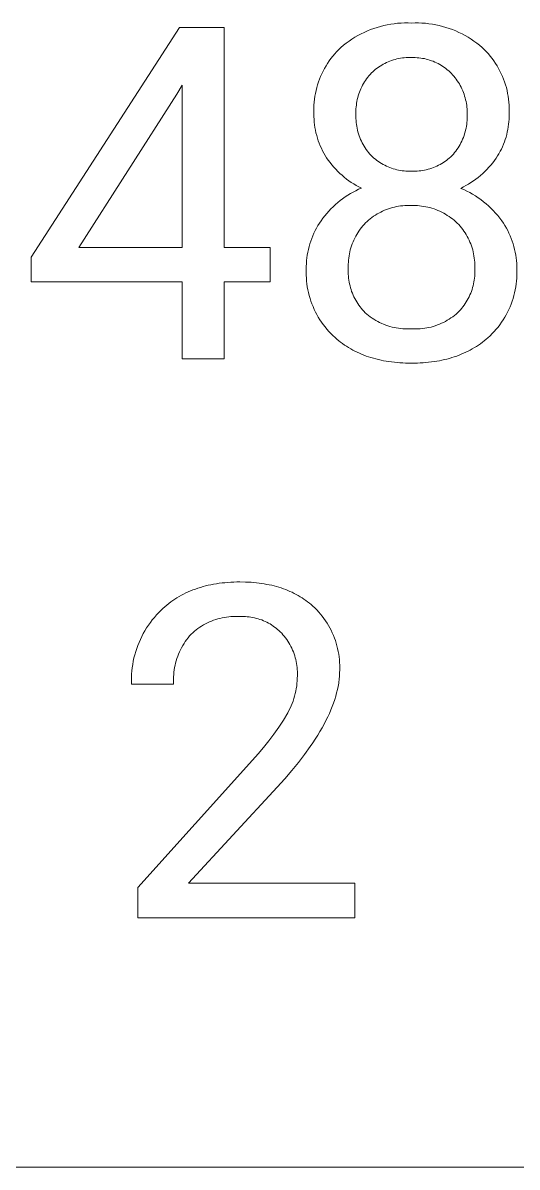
# Model space of a CAD drawing. Header units: millimetres. Extents: x 1422 to 6060, y -58 to 3182.
# Drawn here: x 5113.1 to 5178.7, y 201.3 to 353.1 of the extents above; entities that cross this region are included whole.
import ezdxf

# ---------------------------------------------------------------- set-up
doc = ezdxf.new("R2010")
doc.units = ezdxf.units.MM
doc.header["$MEASUREMENT"] = 0
doc.layers.add('Domyślny', color=7, linetype='Continuous', true_color=0x000000)

msp = doc.modelspace()

# ---------------------------------------------------------------- linework, layer by layer
at = {"layer": 'Domyślny', "color": 18, "lineweight": 15, "true_color": 0x000000}
for p, q in [((5114.25, 322.02), (5133.91, 352.46)), ((5133.91, 352.46), (5139.85, 352.46)), ((5139.85, 352.46), (5139.85, 323.29)), ((5158.82, 352), (5159.24, 352.18)), ((5159.24, 352.18), (5159.68, 352.34)), ((5159.68, 352.34), (5160.12, 352.48)), ((5160.12, 352.48), (5160.56, 352.61)), ((5160.56, 352.61), (5161.01, 352.72)), ((5161.01, 352.72), (5161.46, 352.82)), ((5161.46, 352.82), (5161.92, 352.9)), ((5161.92, 352.9), (5162.37, 352.97)), ((5162.37, 352.97), (5162.83, 353.02)), ((5162.83, 353.02), (5163.29, 353.06)), ((5163.29, 353.06), (5163.75, 353.07)), ((5163.75, 353.07), (5164.22, 353.08)), ((5164.22, 353.08), (5164.68, 353.06)), ((5164.68, 353.06), (5165.14, 353.08)), ((5165.14, 353.08), (5165.6, 353.07)), ((5165.6, 353.07), (5166.06, 353.05)), ((5166.06, 353.05), (5166.53, 353.02)), ((5166.53, 353.02), (5166.99, 352.97)), ((5166.99, 352.97), (5167.44, 352.9)), ((5167.44, 352.9), (5167.9, 352.82)), ((5167.9, 352.82), (5168.35, 352.72)), ((5168.35, 352.72), (5168.8, 352.61)), ((5168.8, 352.61), (5169.24, 352.48)), ((5169.24, 352.48), (5169.68, 352.34)), ((5169.68, 352.34), (5170.11, 352.18)), ((5170.11, 352.18), (5170.54, 352)), ((5156.02, 350.39), (5156.4, 350.66)), ((5156.4, 350.66), (5156.78, 350.92)), ((5156.78, 350.92), (5157.17, 351.16)), ((5157.17, 351.16), (5157.57, 351.39)), ((5157.57, 351.39), (5157.98, 351.61)), ((5157.98, 351.61), (5158.39, 351.82)), ((5158.39, 351.82), (5158.82, 352)), ((5170.54, 352), (5170.96, 351.81)), ((5170.96, 351.81), (5171.38, 351.61)), ((5171.38, 351.61), (5171.79, 351.39)), ((5171.79, 351.39), (5172.19, 351.16)), ((5172.19, 351.16), (5172.58, 350.92)), ((5172.58, 350.92), (5172.96, 350.66)), ((5172.96, 350.66), (5173.33, 350.39)), ((5154.49, 348.96), (5154.75, 349.25)), ((5154.75, 349.25), (5155.02, 349.53)), ((5155.02, 349.53), (5155.31, 349.8)), ((5155.31, 349.8), (5155.66, 350.1)), ((5155.66, 350.1), (5156.02, 350.39)), ((5173.33, 350.39), (5173.7, 350.1)), ((5173.7, 350.1), (5174.05, 349.8)), ((5174.05, 349.8), (5174.33, 349.53)), ((5174.33, 349.53), (5174.61, 349.25)), ((5174.61, 349.25), (5174.87, 348.96)), ((5153.34, 347.37), (5153.55, 347.7)), ((5153.55, 347.7), (5153.77, 348.03)), ((5153.77, 348.03), (5154, 348.35)), ((5154, 348.35), (5154.24, 348.66)), ((5154.24, 348.66), (5154.49, 348.96)), ((5160.93, 347.6), (5160.72, 347.47)), ((5161.14, 347.71), (5160.93, 347.6)), ((5161.36, 347.82), (5161.14, 347.71)), ((5161.59, 347.91), (5161.36, 347.82)), ((5161.81, 348.01), (5161.59, 347.91)), ((5162.04, 348.09), (5161.81, 348.01)), ((5162.27, 348.16), (5162.04, 348.09)), ((5162.51, 348.23), (5162.27, 348.16)), ((5162.74, 348.29), (5162.51, 348.23)), ((5162.98, 348.34), (5162.74, 348.29)), ((5163.22, 348.39), (5162.98, 348.34)), ((5163.46, 348.42), (5163.22, 348.39)), ((5163.7, 348.45), (5163.46, 348.42)), ((5163.95, 348.47), (5163.7, 348.45)), ((5164.19, 348.48), (5163.95, 348.47)), ((5164.44, 348.48), (5164.19, 348.48)), ((5164.68, 348.48), (5164.44, 348.48)), ((5164.92, 348.48), (5164.68, 348.48)), ((5165.17, 348.48), (5164.92, 348.48)), ((5165.41, 348.46), (5165.17, 348.48)), ((5165.65, 348.44), (5165.41, 348.46)), ((5165.9, 348.41), (5165.65, 348.44)), ((5166.14, 348.37), (5165.9, 348.41)), ((5166.38, 348.33), (5166.14, 348.37)), ((5166.61, 348.27), (5166.38, 348.33)), ((5166.85, 348.21), (5166.61, 348.27)), ((5167.08, 348.14), (5166.85, 348.21)), ((5167.31, 348.06), (5167.08, 348.14)), ((5167.54, 347.98), (5167.31, 348.06)), ((5167.77, 347.88), (5167.54, 347.98)), ((5167.99, 347.78), (5167.77, 347.88)), ((5168.21, 347.67), (5167.99, 347.78)), ((5168.42, 347.55), (5168.21, 347.67)), ((5168.63, 347.43), (5168.42, 347.55)), ((5174.87, 348.96), (5175.12, 348.66)), ((5175.12, 348.66), (5175.36, 348.35)), ((5175.36, 348.35), (5175.59, 348.03)), ((5175.59, 348.03), (5175.81, 347.71)), ((5175.81, 347.71), (5176.02, 347.37)), ((5152.63, 345.98), (5152.79, 346.33)), ((5152.79, 346.33), (5152.96, 346.69)), ((5152.96, 346.69), (5153.15, 347.03)), ((5153.15, 347.03), (5153.34, 347.37)), ((5159.03, 346.06), (5158.87, 345.86)), ((5159.2, 346.25), (5159.03, 346.06)), ((5159.37, 346.44), (5159.2, 346.25)), ((5159.54, 346.6), (5159.37, 346.44)), ((5159.73, 346.77), (5159.54, 346.6)), ((5159.91, 346.92), (5159.73, 346.77)), ((5160.11, 347.07), (5159.91, 346.92)), ((5160.31, 347.21), (5160.11, 347.07)), ((5160.51, 347.35), (5160.31, 347.21)), ((5160.72, 347.47), (5160.51, 347.35)), ((5168.84, 347.29), (5168.63, 347.43)), ((5169.04, 347.15), (5168.84, 347.29)), ((5169.23, 347.01), (5169.04, 347.15)), ((5169.42, 346.86), (5169.23, 347.01)), ((5169.61, 346.7), (5169.42, 346.86)), ((5169.79, 346.53), (5169.61, 346.7)), ((5169.96, 346.36), (5169.79, 346.53)), ((5170.13, 346.18), (5169.96, 346.36)), ((5170.3, 345.99), (5170.13, 346.18)), ((5176.02, 347.37), (5176.22, 347.03)), ((5176.22, 347.03), (5176.4, 346.69)), ((5176.4, 346.69), (5176.57, 346.34)), ((5176.57, 346.34), (5176.73, 345.98)), ((5134.25, 344.83), (5133.58, 343.61)), ((5134.25, 323.29), (5134.25, 344.83)), ((5152.12, 344.49), (5152.23, 344.87)), ((5152.23, 344.87), (5152.35, 345.24)), ((5152.35, 345.24), (5152.48, 345.61)), ((5152.48, 345.61), (5152.63, 345.98)), ((5158.07, 344.58), (5157.96, 344.35)), ((5158.19, 344.8), (5158.07, 344.58)), ((5158.31, 345.02), (5158.19, 344.8)), ((5158.44, 345.24), (5158.31, 345.02)), ((5158.58, 345.45), (5158.44, 345.24)), ((5158.72, 345.66), (5158.58, 345.45)), ((5158.87, 345.86), (5158.72, 345.66)), ((5170.45, 345.8), (5170.3, 345.99)), ((5170.6, 345.6), (5170.45, 345.8)), ((5170.75, 345.39), (5170.6, 345.6)), ((5170.89, 345.18), (5170.75, 345.39)), ((5171.02, 344.97), (5170.89, 345.18)), ((5171.14, 344.75), (5171.02, 344.97)), ((5171.26, 344.53), (5171.14, 344.75)), ((5171.36, 344.31), (5171.26, 344.53)), ((5176.73, 345.98), (5176.88, 345.61)), ((5176.88, 345.61), (5177.02, 345.25)), ((5177.02, 345.25), (5177.14, 344.87)), ((5177.14, 344.87), (5177.25, 344.5)), ((5177.25, 344.5), (5177.34, 344.12)), ((5133.58, 343.61), (5120.58, 323.29)), ((5151.81, 342.96), (5151.87, 343.35)), ((5151.87, 343.35), (5151.94, 343.73)), ((5151.94, 343.73), (5152.02, 344.11)), ((5152.02, 344.11), (5152.12, 344.49)), ((5157.55, 343.16), (5157.49, 342.92)), ((5157.61, 343.4), (5157.55, 343.16)), ((5157.69, 343.65), (5157.61, 343.4)), ((5157.77, 343.88), (5157.69, 343.65)), ((5157.87, 344.12), (5157.77, 343.88)), ((5157.96, 344.35), (5157.87, 344.12)), ((5171.47, 344.08), (5171.36, 344.31)), ((5171.56, 343.85), (5171.47, 344.08)), ((5171.64, 343.61), (5171.56, 343.85)), ((5171.72, 343.37), (5171.64, 343.61)), ((5171.79, 343.13), (5171.72, 343.37)), ((5171.85, 342.89), (5171.79, 343.13)), ((5177.34, 344.12), (5177.42, 343.73)), ((5177.42, 343.73), (5177.49, 343.35)), ((5177.49, 343.35), (5177.55, 342.96)), ((5151.73, 341.78), (5151.74, 342.18)), ((5151.73, 341.39), (5151.73, 341.78)), ((5151.74, 342.18), (5151.77, 342.57)), ((5151.77, 342.57), (5151.81, 342.96)), ((5157.33, 341.92), (5157.31, 341.67)), ((5157.31, 341.67), (5157.31, 341.41)), ((5157.36, 342.17), (5157.33, 341.92)), ((5157.39, 342.42), (5157.36, 342.17)), ((5157.43, 342.67), (5157.39, 342.42)), ((5157.49, 342.92), (5157.43, 342.67)), ((5171.91, 342.65), (5171.85, 342.89)), ((5171.95, 342.4), (5171.91, 342.65)), ((5171.99, 342.16), (5171.95, 342.4)), ((5172.02, 341.91), (5171.99, 342.16)), ((5172.04, 341.66), (5172.02, 341.91)), ((5172.05, 341.41), (5172.04, 341.66)), ((5177.55, 342.96), (5177.59, 342.57)), ((5177.59, 342.57), (5177.62, 342.18)), ((5177.62, 342.18), (5177.63, 341.79)), ((5177.63, 341.79), (5177.63, 341.39)), ((5151.74, 341), (5151.73, 341.39)), ((5151.74, 340.64), (5151.74, 341)), ((5151.75, 340.28), (5151.74, 340.64)), ((5151.78, 339.92), (5151.75, 340.28)), ((5157.31, 341.41), (5157.3, 341.16)), ((5157.3, 341.16), (5157.31, 340.91)), ((5157.31, 340.91), (5157.31, 340.65)), ((5157.31, 340.65), (5157.31, 340.39)), ((5157.31, 340.39), (5157.32, 340.13)), ((5157.32, 340.13), (5157.34, 339.88)), ((5172.02, 339.88), (5172.04, 340.14)), ((5172.04, 340.14), (5172.05, 340.39)), ((5172.05, 341.16), (5172.05, 341.41)), ((5172.05, 340.91), (5172.05, 341.16)), ((5172.05, 340.65), (5172.05, 340.91)), ((5172.05, 340.39), (5172.05, 340.65)), ((5177.59, 339.97), (5177.55, 339.63)), ((5177.61, 340.31), (5177.59, 339.97)), ((5177.62, 340.66), (5177.61, 340.31)), ((5177.63, 341.39), (5177.62, 341)), ((5177.62, 341), (5177.62, 340.66)), ((5151.82, 339.56), (5151.78, 339.92)), ((5151.87, 339.2), (5151.82, 339.56)), ((5151.93, 338.84), (5151.87, 339.2)), ((5152.01, 338.49), (5151.93, 338.84)), ((5152.1, 338.14), (5152.01, 338.49)), ((5157.34, 339.88), (5157.37, 339.62)), ((5157.37, 339.62), (5157.41, 339.36)), ((5157.41, 339.36), (5157.45, 339.11)), ((5157.45, 339.11), (5157.51, 338.86)), ((5157.51, 338.86), (5157.58, 338.61)), ((5157.58, 338.61), (5157.65, 338.36)), ((5171.72, 338.36), (5171.79, 338.61)), ((5171.79, 338.61), (5171.85, 338.86)), ((5171.85, 338.86), (5171.91, 339.11)), ((5171.91, 339.11), (5171.95, 339.37)), ((5171.95, 339.37), (5171.99, 339.62)), ((5171.99, 339.62), (5172.02, 339.88)), ((5177.38, 338.61), (5177.3, 338.28)), ((5177.45, 338.95), (5177.38, 338.61)), ((5177.51, 339.29), (5177.45, 338.95)), ((5177.55, 339.63), (5177.51, 339.29)), ((5152.2, 337.79), (5152.1, 338.14)), ((5152.31, 337.45), (5152.2, 337.79)), ((5152.44, 337.11), (5152.31, 337.45)), ((5152.57, 336.77), (5152.44, 337.11)), ((5157.65, 338.36), (5157.73, 338.11)), ((5157.73, 338.11), (5157.82, 337.87)), ((5157.82, 337.87), (5157.92, 337.63)), ((5157.92, 337.63), (5158.03, 337.4)), ((5158.03, 337.4), (5158.14, 337.17)), ((5158.14, 337.17), (5158.26, 336.94)), ((5158.26, 336.94), (5158.4, 336.72)), ((5170.98, 336.72), (5171.11, 336.94)), ((5171.11, 336.94), (5171.23, 337.17)), ((5171.23, 337.17), (5171.35, 337.4)), ((5171.35, 337.4), (5171.45, 337.64)), ((5171.45, 337.64), (5171.55, 337.88)), ((5171.55, 337.88), (5171.64, 338.12)), ((5171.64, 338.12), (5171.72, 338.36)), ((5176.87, 336.97), (5176.73, 336.65)), ((5176.99, 337.29), (5176.87, 336.97)), ((5177.11, 337.62), (5176.99, 337.29)), ((5177.21, 337.94), (5177.11, 337.62)), ((5177.3, 338.28), (5177.21, 337.94)), ((5152.72, 336.44), (5152.57, 336.77)), ((5152.88, 336.12), (5152.72, 336.44)), ((5153.05, 335.8), (5152.88, 336.12)), ((5153.23, 335.49), (5153.05, 335.8)), ((5153.42, 335.18), (5153.23, 335.49)), ((5158.4, 336.72), (5158.53, 336.5)), ((5158.53, 336.5), (5158.68, 336.29)), ((5158.68, 336.29), (5158.83, 336.08)), ((5158.83, 336.08), (5158.99, 335.88)), ((5158.99, 335.88), (5159.16, 335.68)), ((5159.16, 335.68), (5159.34, 335.49)), ((5159.34, 335.49), (5159.51, 335.32)), ((5169.87, 335.32), (5170.05, 335.49)), ((5170.05, 335.49), (5170.23, 335.68)), ((5170.23, 335.68), (5170.39, 335.88)), ((5170.39, 335.88), (5170.55, 336.08)), ((5170.55, 336.08), (5170.7, 336.29)), ((5170.7, 336.29), (5170.85, 336.5)), ((5170.85, 336.5), (5170.98, 336.72)), ((5176.09, 335.44), (5175.91, 335.15)), ((5176.27, 335.73), (5176.09, 335.44)), ((5176.43, 336.04), (5176.27, 335.73)), ((5176.59, 336.34), (5176.43, 336.04)), ((5176.73, 336.65), (5176.59, 336.34)), ((5153.64, 334.86), (5153.42, 335.18)), ((5153.87, 334.55), (5153.64, 334.86)), ((5154.11, 334.24), (5153.87, 334.55)), ((5154.36, 333.95), (5154.11, 334.24)), ((5154.62, 333.66), (5154.36, 333.95)), ((5159.51, 335.32), (5159.69, 335.15)), ((5159.69, 335.15), (5159.88, 334.99)), ((5159.88, 334.99), (5160.08, 334.84)), ((5160.08, 334.84), (5160.28, 334.7)), ((5160.28, 334.7), (5160.48, 334.56)), ((5160.48, 334.56), (5160.69, 334.43)), ((5160.69, 334.43), (5160.9, 334.31)), ((5160.9, 334.31), (5161.12, 334.19)), ((5161.12, 334.19), (5161.34, 334.08)), ((5161.34, 334.08), (5161.56, 333.98)), ((5161.56, 333.98), (5161.79, 333.89)), ((5161.79, 333.89), (5162.02, 333.8)), ((5167.35, 333.81), (5167.58, 333.89)), ((5167.58, 333.89), (5167.81, 333.98)), ((5167.81, 333.98), (5168.04, 334.08)), ((5168.04, 334.08), (5168.26, 334.19)), ((5168.26, 334.19), (5168.48, 334.31)), ((5168.48, 334.31), (5168.69, 334.43)), ((5168.69, 334.43), (5168.9, 334.56)), ((5168.9, 334.56), (5169.11, 334.7)), ((5169.11, 334.7), (5169.31, 334.84)), ((5169.31, 334.84), (5169.5, 335)), ((5169.5, 335), (5169.69, 335.15)), ((5169.69, 335.15), (5169.87, 335.32)), ((5174.94, 333.92), (5174.67, 333.63)), ((5175.2, 334.21), (5174.94, 333.92)), ((5175.44, 334.52), (5175.2, 334.21)), ((5175.68, 334.83), (5175.44, 334.52)), ((5175.91, 335.15), (5175.68, 334.83)), ((5154.89, 333.38), (5154.62, 333.66)), ((5155.17, 333.12), (5154.89, 333.38)), ((5155.46, 332.86), (5155.17, 333.12)), ((5155.75, 332.61), (5155.46, 332.86)), ((5156.06, 332.37), (5155.75, 332.61)), ((5156.37, 332.14), (5156.06, 332.37)), ((5162.02, 333.8), (5162.25, 333.73)), ((5162.25, 333.73), (5162.49, 333.66)), ((5162.49, 333.66), (5162.73, 333.6)), ((5162.73, 333.6), (5162.97, 333.55)), ((5162.97, 333.55), (5163.21, 333.5)), ((5163.21, 333.5), (5163.45, 333.47)), ((5163.45, 333.47), (5163.7, 333.44)), ((5163.7, 333.44), (5163.94, 333.42)), ((5163.94, 333.42), (5164.19, 333.41)), ((5164.19, 333.41), (5164.43, 333.41)), ((5164.43, 333.41), (5164.68, 333.42)), ((5164.68, 333.42), (5164.93, 333.41)), ((5164.93, 333.41), (5165.17, 333.41)), ((5165.17, 333.41), (5165.42, 333.42)), ((5165.42, 333.42), (5165.67, 333.44)), ((5165.67, 333.44), (5165.91, 333.47)), ((5165.91, 333.47), (5166.16, 333.5)), ((5166.16, 333.5), (5166.4, 333.55)), ((5166.4, 333.55), (5166.64, 333.6)), ((5166.64, 333.6), (5166.88, 333.66)), ((5166.88, 333.66), (5167.12, 333.73)), ((5167.12, 333.73), (5167.35, 333.81)), ((5173.52, 332.58), (5173.21, 332.34)), ((5173.82, 332.82), (5173.52, 332.58)), ((5174.11, 333.08), (5173.82, 332.82)), ((5174.4, 333.35), (5174.11, 333.08)), ((5174.67, 333.63), (5174.4, 333.35)), ((5156.69, 331.92), (5156.37, 332.14)), ((5157.02, 331.72), (5156.69, 331.92)), ((5157.35, 331.52), (5157.02, 331.72)), ((5157.29, 330.82), (5157.66, 331)), ((5157.69, 331.34), (5157.35, 331.52)), ((5157.66, 331), (5158.04, 331.16)), ((5158.04, 331.16), (5157.69, 331.34)), ((5171.55, 331.31), (5171.2, 331.13)), ((5171.2, 331.13), (5171.6, 330.96)), ((5171.89, 331.49), (5171.55, 331.31)), ((5171.6, 330.96), (5172, 330.77)), ((5172.23, 331.68), (5171.89, 331.49)), ((5172.56, 331.89), (5172.23, 331.68)), ((5172.89, 332.11), (5172.56, 331.89)), ((5173.21, 332.34), (5172.89, 332.11)), ((5154.89, 329.25), (5155.21, 329.51)), ((5155.21, 329.51), (5155.54, 329.75)), ((5155.54, 329.75), (5155.87, 329.99)), ((5155.87, 329.99), (5156.22, 330.22)), ((5156.22, 330.22), (5156.57, 330.43)), ((5156.57, 330.43), (5156.93, 330.63)), ((5156.93, 330.63), (5157.29, 330.82)), ((5172, 330.77), (5172.39, 330.57)), ((5172.39, 330.57), (5172.77, 330.35)), ((5172.77, 330.35), (5173.15, 330.12)), ((5173.15, 330.12), (5173.51, 329.88)), ((5173.51, 329.88), (5173.87, 329.63)), ((5173.87, 329.63), (5174.22, 329.36)), ((5174.22, 329.36), (5174.56, 329.08)), ((5153.43, 327.8), (5153.7, 328.11)), ((5153.7, 328.11), (5153.99, 328.41)), ((5153.99, 328.41), (5154.28, 328.7)), ((5154.28, 328.7), (5154.58, 328.98)), ((5154.58, 328.98), (5154.89, 329.25)), ((5160.35, 327.86), (5160.11, 327.73)), ((5160.6, 327.99), (5160.35, 327.86)), ((5160.85, 328.11), (5160.6, 327.99)), ((5161.1, 328.22), (5160.85, 328.11)), ((5161.36, 328.33), (5161.1, 328.22)), ((5161.62, 328.42), (5161.36, 328.33)), ((5161.88, 328.51), (5161.62, 328.42)), ((5162.15, 328.58), (5161.88, 328.51)), ((5162.42, 328.65), (5162.15, 328.58)), ((5162.69, 328.71), (5162.42, 328.65)), ((5162.96, 328.76), (5162.69, 328.71)), ((5163.23, 328.79), (5162.96, 328.76)), ((5163.51, 328.82), (5163.23, 328.79)), ((5163.79, 328.84), (5163.51, 328.82)), ((5164.06, 328.85), (5163.79, 328.84)), ((5164.34, 328.86), (5164.06, 328.85)), ((5164.62, 328.85), (5164.34, 328.86)), ((5164.9, 328.85), (5164.62, 328.85)), ((5165.18, 328.85), (5164.9, 328.85)), ((5165.46, 328.84), (5165.18, 328.85)), ((5165.74, 328.82), (5165.46, 328.84)), ((5166.02, 328.78), (5165.74, 328.82)), ((5166.3, 328.74), (5166.02, 328.78)), ((5166.57, 328.69), (5166.3, 328.74)), ((5166.85, 328.63), (5166.57, 328.69)), ((5167.12, 328.57), (5166.85, 328.63)), ((5167.39, 328.49), (5167.12, 328.57)), ((5167.66, 328.4), (5167.39, 328.49)), ((5167.92, 328.31), (5167.66, 328.4)), ((5168.18, 328.2), (5167.92, 328.31)), ((5168.44, 328.09), (5168.18, 328.2)), ((5168.69, 327.97), (5168.44, 328.09)), ((5168.94, 327.84), (5168.69, 327.97)), ((5169.18, 327.7), (5168.94, 327.84)), ((5174.56, 329.08), (5174.89, 328.79)), ((5174.89, 328.79), (5175.21, 328.49)), ((5175.21, 328.49), (5175.52, 328.18)), ((5175.52, 328.18), (5175.82, 327.85)), ((5175.82, 327.85), (5176.11, 327.52)), ((5152.27, 326.19), (5152.47, 326.51)), ((5152.47, 326.51), (5152.68, 326.82)), ((5152.68, 326.82), (5152.92, 327.16)), ((5152.92, 327.16), (5153.17, 327.48)), ((5153.17, 327.48), (5153.43, 327.8)), ((5158.39, 326.34), (5158.21, 326.14)), ((5158.58, 326.55), (5158.39, 326.34)), ((5158.78, 326.74), (5158.58, 326.55)), ((5158.99, 326.92), (5158.78, 326.74)), ((5159.2, 327.1), (5158.99, 326.92)), ((5159.42, 327.27), (5159.2, 327.1)), ((5159.65, 327.43), (5159.42, 327.27)), ((5159.88, 327.58), (5159.65, 327.43)), ((5160.11, 327.73), (5159.88, 327.58)), ((5169.42, 327.55), (5169.18, 327.7)), ((5169.66, 327.4), (5169.42, 327.55)), ((5169.89, 327.24), (5169.66, 327.4)), ((5170.11, 327.07), (5169.89, 327.24)), ((5170.33, 326.89), (5170.11, 327.07)), ((5170.54, 326.71), (5170.33, 326.89)), ((5170.75, 326.52), (5170.54, 326.71)), ((5170.94, 326.32), (5170.75, 326.52)), ((5171.12, 326.11), (5170.94, 326.32)), ((5176.11, 327.52), (5176.38, 327.18)), ((5176.38, 327.18), (5176.65, 326.82)), ((5176.65, 326.82), (5176.86, 326.51)), ((5176.86, 326.51), (5177.06, 326.19)), ((5151.45, 324.48), (5151.59, 324.83)), ((5151.59, 324.83), (5151.74, 325.18)), ((5151.74, 325.18), (5151.91, 325.52)), ((5151.91, 325.52), (5152.08, 325.86)), ((5152.08, 325.86), (5152.27, 326.19)), ((5157.41, 325.01), (5157.28, 324.77)), ((5157.56, 325.24), (5157.41, 325.01)), ((5157.71, 325.47), (5157.56, 325.24)), ((5157.87, 325.7), (5157.71, 325.47)), ((5158.04, 325.92), (5157.87, 325.7)), ((5158.21, 326.14), (5158.04, 325.92)), ((5171.3, 325.9), (5171.12, 326.11)), ((5171.47, 325.68), (5171.3, 325.9)), ((5171.63, 325.45), (5171.47, 325.68)), ((5171.78, 325.22), (5171.63, 325.45)), ((5171.92, 324.99), (5171.78, 325.22)), ((5172.06, 324.75), (5171.92, 324.99)), ((5177.06, 326.19), (5177.25, 325.86)), ((5177.25, 325.86), (5177.43, 325.53)), ((5177.43, 325.53), (5177.6, 325.18)), ((5177.6, 325.18), (5177.76, 324.84)), ((5177.76, 324.84), (5177.9, 324.49)), ((5120.58, 323.29), (5134.25, 323.29)), ((5139.85, 323.29), (5145.95, 323.29)), ((5145.95, 323.29), (5145.95, 318.74)), ((5151.01, 323.03), (5151.1, 323.4)), ((5151.1, 323.4), (5151.2, 323.76)), ((5151.2, 323.76), (5151.32, 324.12)), ((5151.32, 324.12), (5151.45, 324.48)), ((5156.72, 323.5), (5156.64, 323.24)), ((5156.82, 323.76), (5156.72, 323.5)), ((5156.92, 324.02), (5156.82, 323.76)), ((5157.03, 324.27), (5156.92, 324.02)), ((5157.15, 324.52), (5157.03, 324.27)), ((5157.28, 324.77), (5157.15, 324.52)), ((5172.19, 324.51), (5172.06, 324.75)), ((5172.31, 324.26), (5172.19, 324.51)), ((5172.42, 324.01), (5172.31, 324.26)), ((5172.53, 323.75), (5172.42, 324.01)), ((5172.62, 323.49), (5172.53, 323.75)), ((5172.71, 323.23), (5172.62, 323.49)), ((5177.9, 324.49), (5178.03, 324.13)), ((5178.03, 324.13), (5178.15, 323.77)), ((5178.15, 323.77), (5178.25, 323.4)), ((5178.25, 323.4), (5178.35, 323.04)), ((5114.25, 318.74), (5114.25, 322.02)), ((5150.77, 321.54), (5150.81, 321.91)), ((5150.81, 321.91), (5150.86, 322.29)), ((5150.86, 322.29), (5150.93, 322.66)), ((5150.93, 322.66), (5151.01, 323.03)), ((5156.35, 321.89), (5156.32, 321.61)), ((5156.39, 322.16), (5156.35, 321.89)), ((5156.44, 322.43), (5156.39, 322.16)), ((5156.5, 322.7), (5156.44, 322.43)), ((5156.56, 322.97), (5156.5, 322.7)), ((5156.64, 323.24), (5156.56, 322.97)), ((5172.79, 322.97), (5172.71, 323.23)), ((5172.85, 322.7), (5172.79, 322.97)), ((5172.91, 322.43), (5172.85, 322.7)), ((5172.96, 322.16), (5172.91, 322.43)), ((5173, 321.88), (5172.96, 322.16)), ((5173.03, 321.61), (5173, 321.88)), ((5178.35, 323.04), (5178.43, 322.67)), ((5178.43, 322.67), (5178.5, 322.29)), ((5178.5, 322.29), (5178.55, 321.92)), ((5178.55, 321.92), (5178.59, 321.54)), ((5150.71, 320.01), (5150.72, 320.4)), ((5150.72, 320.78), (5150.74, 321.16)), ((5150.72, 320.4), (5150.72, 320.78)), ((5150.74, 321.16), (5150.77, 321.54)), ((5156.29, 320.51), (5156.28, 320.25)), ((5156.28, 320.25), (5156.28, 319.99)), ((5156.3, 321.34), (5156.29, 321.06)), ((5156.29, 321.06), (5156.29, 320.78)), ((5156.29, 320.78), (5156.29, 320.51)), ((5156.32, 321.61), (5156.3, 321.34)), ((5173.06, 321.34), (5173.03, 321.61)), ((5173.07, 321.06), (5173.06, 321.34)), ((5173.06, 320.51), (5173.07, 320.78)), ((5173.07, 320.25), (5173.06, 320.51)), ((5173.07, 320.78), (5173.07, 321.06)), ((5173.08, 319.99), (5173.07, 320.25)), ((5178.59, 321.54), (5178.62, 321.16)), ((5178.62, 321.16), (5178.64, 320.78)), ((5178.64, 320.78), (5178.64, 320.4)), ((5178.64, 320.4), (5178.65, 320.01)), ((5134.25, 318.74), (5114.25, 318.74)), ((5134.25, 308.54), (5134.25, 318.74)), ((5145.95, 318.74), (5139.85, 318.74)), ((5139.85, 318.74), (5139.85, 308.54)), ((5150.71, 319.62), (5150.71, 320.01)), ((5150.73, 319.23), (5150.71, 319.62)), ((5150.76, 318.84), (5150.73, 319.23)), ((5150.8, 318.45), (5150.76, 318.84)), ((5156.28, 319.99), (5156.29, 319.73)), ((5156.29, 319.73), (5156.31, 319.47)), ((5156.31, 319.47), (5156.33, 319.22)), ((5156.33, 319.22), (5156.36, 318.96)), ((5156.36, 318.96), (5156.41, 318.7)), ((5156.41, 318.7), (5156.46, 318.45)), ((5172.9, 318.46), (5172.95, 318.71)), ((5172.95, 318.71), (5172.99, 318.96)), ((5172.99, 318.96), (5173.03, 319.22)), ((5173.03, 319.22), (5173.05, 319.48)), ((5173.05, 319.48), (5173.07, 319.73)), ((5173.07, 319.73), (5173.08, 319.99)), ((5178.6, 318.83), (5178.56, 318.45)), ((5178.63, 319.23), (5178.6, 318.83)), ((5178.65, 319.62), (5178.63, 319.23)), ((5178.65, 320.01), (5178.65, 319.62)), ((5150.86, 318.06), (5150.8, 318.45)), ((5150.93, 317.68), (5150.86, 318.06)), ((5151.01, 317.3), (5150.93, 317.68)), ((5151.11, 316.92), (5151.01, 317.3)), ((5156.46, 318.45), (5156.52, 318.2)), ((5156.52, 318.2), (5156.58, 317.95)), ((5156.58, 317.95), (5156.66, 317.7)), ((5156.66, 317.7), (5156.74, 317.46)), ((5156.74, 317.46), (5156.84, 317.22)), ((5156.84, 317.22), (5156.94, 316.98)), ((5172.42, 316.99), (5172.52, 317.22)), ((5172.52, 317.22), (5172.61, 317.46)), ((5172.61, 317.46), (5172.7, 317.71)), ((5172.7, 317.71), (5172.77, 317.96)), ((5172.77, 317.96), (5172.84, 318.2)), ((5172.84, 318.2), (5172.9, 318.46)), ((5178.35, 317.29), (5178.26, 316.91)), ((5178.44, 317.67), (5178.35, 317.29)), ((5178.5, 318.06), (5178.44, 317.67)), ((5178.56, 318.45), (5178.5, 318.06)), ((5151.22, 316.54), (5151.11, 316.92)), ((5151.34, 316.17), (5151.22, 316.54)), ((5151.47, 315.8), (5151.34, 316.17)), ((5151.62, 315.44), (5151.47, 315.8)), ((5156.94, 316.98), (5157.04, 316.74)), ((5157.04, 316.74), (5157.16, 316.51)), ((5157.16, 316.51), (5157.28, 316.28)), ((5157.28, 316.28), (5157.42, 316.06)), ((5157.42, 316.06), (5157.55, 315.84)), ((5157.55, 315.84), (5157.7, 315.63)), ((5171.66, 315.64), (5171.8, 315.85)), ((5171.8, 315.85), (5171.94, 316.07)), ((5171.94, 316.07), (5172.07, 316.29)), ((5172.07, 316.29), (5172.2, 316.52)), ((5172.2, 316.52), (5172.31, 316.75)), ((5172.31, 316.75), (5172.42, 316.99)), ((5177.9, 315.79), (5177.75, 315.43)), ((5178.03, 316.16), (5177.9, 315.79)), ((5178.15, 316.53), (5178.03, 316.16)), ((5178.26, 316.91), (5178.15, 316.53)), ((5151.77, 315.08), (5151.62, 315.44)), ((5151.94, 314.73), (5151.77, 315.08)), ((5152.13, 314.38), (5151.94, 314.73)), ((5152.32, 314.04), (5152.13, 314.38)), ((5157.7, 315.63), (5157.85, 315.42)), ((5157.85, 315.42), (5158.01, 315.22)), ((5158.01, 315.22), (5158.18, 315.02)), ((5158.18, 315.02), (5158.35, 314.83)), ((5158.35, 314.83), (5158.53, 314.64)), ((5158.53, 314.64), (5158.75, 314.45)), ((5158.75, 314.45), (5158.98, 314.27)), ((5158.98, 314.27), (5159.21, 314.09)), ((5170.15, 314.1), (5170.38, 314.28)), ((5170.38, 314.28), (5170.61, 314.46)), ((5170.61, 314.46), (5170.83, 314.66)), ((5170.83, 314.66), (5171, 314.84)), ((5171, 314.84), (5171.18, 315.03)), ((5171.18, 315.03), (5171.34, 315.23)), ((5171.34, 315.23), (5171.5, 315.43)), ((5171.5, 315.43), (5171.66, 315.64)), ((5177.24, 314.37), (5177.04, 314.03)), ((5177.42, 314.72), (5177.24, 314.37)), ((5177.59, 315.07), (5177.42, 314.72)), ((5177.75, 315.43), (5177.59, 315.07)), ((5152.53, 313.71), (5152.32, 314.04)), ((5152.74, 313.38), (5152.53, 313.71)), ((5152.97, 313.07), (5152.74, 313.38)), ((5153.21, 312.76), (5152.97, 313.07)), ((5153.46, 312.45), (5153.21, 312.76)), ((5159.21, 314.09), (5159.45, 313.93)), ((5159.45, 313.93), (5159.69, 313.77)), ((5159.69, 313.77), (5159.94, 313.62)), ((5159.94, 313.62), (5160.2, 313.48)), ((5160.2, 313.48), (5160.45, 313.35)), ((5160.45, 313.35), (5160.72, 313.22)), ((5160.72, 313.22), (5160.98, 313.11)), ((5160.98, 313.11), (5161.26, 313)), ((5161.26, 313), (5161.53, 312.91)), ((5161.53, 312.91), (5161.81, 312.82)), ((5161.81, 312.82), (5162.09, 312.74)), ((5162.09, 312.74), (5162.37, 312.68)), ((5162.37, 312.68), (5162.65, 312.62)), ((5166.71, 312.62), (5166.99, 312.68)), ((5166.99, 312.68), (5167.27, 312.74)), ((5167.27, 312.74), (5167.55, 312.82)), ((5167.55, 312.82), (5167.83, 312.91)), ((5167.83, 312.91), (5168.11, 313.01)), ((5168.11, 313.01), (5168.38, 313.11)), ((5168.38, 313.11), (5168.64, 313.23)), ((5168.64, 313.23), (5168.91, 313.35)), ((5168.91, 313.35), (5169.17, 313.48)), ((5169.17, 313.48), (5169.42, 313.63)), ((5169.42, 313.63), (5169.67, 313.78)), ((5169.67, 313.78), (5169.91, 313.94)), ((5169.91, 313.94), (5170.15, 314.1)), ((5176.15, 312.74), (5175.9, 312.44)), ((5176.39, 313.05), (5176.15, 312.74)), ((5176.62, 313.37), (5176.39, 313.05)), ((5176.84, 313.7), (5176.62, 313.37)), ((5177.04, 314.03), (5176.84, 313.7)), ((5153.72, 312.16), (5153.46, 312.45)), ((5153.98, 311.88), (5153.72, 312.16)), ((5154.26, 311.6), (5153.98, 311.88)), ((5154.55, 311.34), (5154.26, 311.6)), ((5154.79, 311.13), (5154.55, 311.34)), ((5155.03, 310.92), (5154.79, 311.13)), ((5162.65, 312.62), (5162.94, 312.57)), ((5162.94, 312.57), (5163.23, 312.53)), ((5163.23, 312.53), (5163.52, 312.51)), ((5163.52, 312.51), (5163.81, 312.49)), ((5163.81, 312.49), (5164.1, 312.48)), ((5164.1, 312.48), (5164.39, 312.48)), ((5164.39, 312.48), (5164.68, 312.49)), ((5164.68, 312.49), (5164.97, 312.48)), ((5164.97, 312.48), (5165.26, 312.48)), ((5165.26, 312.48), (5165.55, 312.49)), ((5165.55, 312.49), (5165.84, 312.51)), ((5165.84, 312.51), (5166.13, 312.53)), ((5166.13, 312.53), (5166.42, 312.57)), ((5166.42, 312.57), (5166.71, 312.62)), ((5174.57, 311.11), (5174.32, 310.91)), ((5174.81, 311.32), (5174.57, 311.11)), ((5175.1, 311.59), (5174.81, 311.32)), ((5175.38, 311.86), (5175.1, 311.59)), ((5175.65, 312.15), (5175.38, 311.86)), ((5175.9, 312.44), (5175.65, 312.15)), ((5155.28, 310.73), (5155.03, 310.92)), ((5155.54, 310.54), (5155.28, 310.73)), ((5155.8, 310.35), (5155.54, 310.54)), ((5156.06, 310.18), (5155.8, 310.35)), ((5156.33, 310.01), (5156.06, 310.18)), ((5156.61, 309.85), (5156.33, 310.01)), ((5156.89, 309.69), (5156.61, 309.85)), ((5157.17, 309.54), (5156.89, 309.69)), ((5172.45, 309.68), (5172.17, 309.53)), ((5172.73, 309.83), (5172.45, 309.68)), ((5173.01, 310), (5172.73, 309.83)), ((5173.28, 310.16), (5173.01, 310)), ((5173.55, 310.34), (5173.28, 310.16)), ((5173.81, 310.52), (5173.55, 310.34)), ((5174.07, 310.71), (5173.81, 310.52)), ((5174.32, 310.91), (5174.07, 310.71)), ((5139.85, 308.54), (5134.25, 308.54)), ((5157.46, 309.4), (5157.17, 309.54)), ((5157.76, 309.26), (5157.46, 309.4)), ((5158.05, 309.13), (5157.76, 309.26)), ((5158.36, 309.01), (5158.05, 309.13)), ((5158.67, 308.89), (5158.36, 309.01)), ((5158.98, 308.79), (5158.67, 308.89)), ((5159.3, 308.68), (5158.98, 308.79)), ((5159.63, 308.59), (5159.3, 308.68)), ((5159.95, 308.5), (5159.63, 308.59)), ((5160.29, 308.41), (5159.95, 308.5)), ((5160.63, 308.34), (5160.29, 308.41)), ((5160.97, 308.27), (5160.63, 308.34)), ((5161.32, 308.21), (5160.97, 308.27)), ((5161.67, 308.15), (5161.32, 308.21)), ((5162.03, 308.1), (5161.67, 308.15)), ((5162.4, 308.06), (5162.03, 308.1)), ((5167.31, 308.1), (5166.95, 308.06)), ((5167.67, 308.15), (5167.31, 308.1)), ((5168.02, 308.2), (5167.67, 308.15)), ((5168.37, 308.27), (5168.02, 308.2)), ((5168.71, 308.33), (5168.37, 308.27)), ((5169.05, 308.41), (5168.71, 308.33)), ((5169.38, 308.49), (5169.05, 308.41)), ((5169.71, 308.58), (5169.38, 308.49)), ((5170.03, 308.68), (5169.71, 308.58)), ((5170.35, 308.78), (5170.03, 308.68)), ((5170.67, 308.89), (5170.35, 308.78)), ((5170.98, 309), (5170.67, 308.89)), ((5171.28, 309.12), (5170.98, 309)), ((5171.58, 309.25), (5171.28, 309.12)), ((5171.88, 309.39), (5171.58, 309.25)), ((5172.17, 309.53), (5171.88, 309.39)), ((5162.76, 308.02), (5162.4, 308.06)), ((5163.14, 307.99), (5162.76, 308.02)), ((5163.52, 307.97), (5163.14, 307.99)), ((5163.9, 307.95), (5163.52, 307.97)), ((5164.68, 307.94), (5163.9, 307.95)), ((5165.45, 307.95), (5164.68, 307.94)), ((5165.83, 307.97), (5165.45, 307.95)), ((5166.21, 307.99), (5165.83, 307.97)), ((5166.58, 308.02), (5166.21, 307.99)), ((5166.95, 308.06), (5166.58, 308.02)), ((5135.07, 277.61), (5135.38, 277.75)), ((5135.38, 277.75), (5135.7, 277.87)), ((5135.7, 277.87), (5136.03, 277.99)), ((5136.03, 277.99), (5136.35, 278.11)), ((5136.35, 278.11), (5136.69, 278.21)), ((5136.69, 278.21), (5137.03, 278.31)), ((5137.03, 278.31), (5137.37, 278.4)), ((5137.37, 278.4), (5137.72, 278.49)), ((5137.72, 278.49), (5138.08, 278.56)), ((5138.08, 278.56), (5138.44, 278.63)), ((5138.44, 278.63), (5138.8, 278.69)), ((5138.8, 278.69), (5139.17, 278.75)), ((5139.17, 278.75), (5139.55, 278.79)), ((5139.55, 278.79), (5139.93, 278.83)), ((5139.93, 278.83), (5140.31, 278.87)), ((5140.31, 278.87), (5140.71, 278.89)), ((5140.71, 278.89), (5141.1, 278.91)), ((5141.1, 278.91), (5141.5, 278.92)), ((5141.5, 278.92), (5141.91, 278.93)), ((5141.91, 278.93), (5142.67, 278.91)), ((5142.67, 278.91), (5143.04, 278.9)), ((5143.04, 278.9), (5143.4, 278.88)), ((5143.4, 278.88), (5143.76, 278.85)), ((5143.76, 278.85), (5144.12, 278.81)), ((5144.12, 278.81), (5144.47, 278.77)), ((5144.47, 278.77), (5144.81, 278.73)), ((5144.81, 278.73), (5145.15, 278.67)), ((5145.15, 278.67), (5145.48, 278.61)), ((5145.48, 278.61), (5145.81, 278.55)), ((5145.81, 278.55), (5146.14, 278.48)), ((5146.14, 278.48), (5146.46, 278.4)), ((5146.46, 278.4), (5146.77, 278.31)), ((5146.77, 278.31), (5147.08, 278.22)), ((5147.08, 278.22), (5147.39, 278.13)), ((5147.39, 278.13), (5147.69, 278.02)), ((5147.69, 278.02), (5147.99, 277.91)), ((5147.99, 277.91), (5148.28, 277.8)), ((5148.28, 277.8), (5148.56, 277.68)), ((5132.49, 276.07), (5132.75, 276.27)), ((5132.75, 276.27), (5133.02, 276.46)), ((5133.02, 276.46), (5133.3, 276.65)), ((5133.3, 276.65), (5133.58, 276.83)), ((5133.58, 276.83), (5133.87, 277)), ((5133.87, 277), (5134.16, 277.16)), ((5134.16, 277.16), (5134.46, 277.32)), ((5134.46, 277.32), (5134.76, 277.47)), ((5134.76, 277.47), (5135.07, 277.61)), ((5148.56, 277.68), (5148.84, 277.55)), ((5148.84, 277.55), (5149.12, 277.41)), ((5149.12, 277.41), (5149.39, 277.27)), ((5149.39, 277.27), (5149.65, 277.13)), ((5149.65, 277.13), (5149.91, 276.97)), ((5149.91, 276.97), (5150.17, 276.81)), ((5150.17, 276.81), (5150.42, 276.65)), ((5150.42, 276.65), (5150.66, 276.48)), ((5150.66, 276.48), (5150.9, 276.3)), ((5150.9, 276.3), (5151.14, 276.12)), ((5130.87, 274.56), (5131.17, 274.88)), ((5131.17, 274.88), (5131.47, 275.19)), ((5131.47, 275.19), (5131.72, 275.42)), ((5131.72, 275.42), (5131.97, 275.64)), ((5131.97, 275.64), (5132.23, 275.86)), ((5132.23, 275.86), (5132.49, 276.07)), ((5151.14, 276.12), (5151.37, 275.93)), ((5151.37, 275.93), (5151.59, 275.73)), ((5151.59, 275.73), (5151.86, 275.48)), ((5151.86, 275.48), (5152.12, 275.21)), ((5152.12, 275.21), (5152.37, 274.94)), ((5152.37, 274.94), (5152.61, 274.66)), ((5129.55, 272.83), (5129.79, 273.19)), ((5129.79, 273.19), (5130.05, 273.55)), ((5130.05, 273.55), (5130.31, 273.9)), ((5130.31, 273.9), (5130.58, 274.23)), ((5130.58, 274.23), (5130.87, 274.56)), ((5137.11, 273.22), (5136.85, 273.07)), ((5137.36, 273.36), (5137.11, 273.22)), ((5137.63, 273.49), (5137.36, 273.36)), ((5137.89, 273.62), (5137.63, 273.49)), ((5138.17, 273.73), (5137.89, 273.62)), ((5138.44, 273.84), (5138.17, 273.73)), ((5138.72, 273.93), (5138.44, 273.84)), ((5139, 274.02), (5138.72, 273.93)), ((5139.28, 274.09), (5139, 274.02)), ((5139.57, 274.16), (5139.28, 274.09)), ((5139.86, 274.22), (5139.57, 274.16)), ((5140.15, 274.27), (5139.86, 274.22)), ((5140.44, 274.3), (5140.15, 274.27)), ((5140.74, 274.33), (5140.44, 274.3)), ((5141.03, 274.35), (5140.74, 274.33)), ((5141.32, 274.35), (5141.03, 274.35)), ((5141.62, 274.35), (5141.32, 274.35)), ((5141.91, 274.34), (5141.62, 274.35)), ((5142.16, 274.35), (5141.91, 274.34)), ((5142.4, 274.35), (5142.16, 274.35)), ((5142.65, 274.34), (5142.4, 274.35)), ((5142.89, 274.32), (5142.65, 274.34)), ((5143.14, 274.29), (5142.89, 274.32)), ((5143.38, 274.26), (5143.14, 274.29)), ((5143.63, 274.22), (5143.38, 274.26)), ((5143.87, 274.16), (5143.63, 274.22)), ((5144.11, 274.1), (5143.87, 274.16)), ((5144.34, 274.04), (5144.11, 274.1)), ((5144.58, 273.96), (5144.34, 274.04)), ((5144.81, 273.88), (5144.58, 273.96)), ((5145.04, 273.79), (5144.81, 273.88)), ((5145.26, 273.69), (5145.04, 273.79)), ((5145.48, 273.58), (5145.26, 273.69)), ((5145.7, 273.47), (5145.48, 273.58)), ((5145.92, 273.35), (5145.7, 273.47)), ((5146.13, 273.22), (5145.92, 273.35)), ((5146.33, 273.08), (5146.13, 273.22)), ((5152.61, 274.66), (5152.84, 274.38)), ((5152.84, 274.38), (5153.06, 274.08)), ((5153.06, 274.08), (5153.28, 273.78)), ((5153.28, 273.78), (5153.48, 273.47)), ((5153.48, 273.47), (5153.67, 273.16)), ((5128.72, 271.3), (5128.91, 271.69)), ((5128.91, 271.69), (5129.11, 272.08)), ((5129.11, 272.08), (5129.33, 272.46)), ((5129.33, 272.46), (5129.55, 272.83)), ((5135.25, 271.76), (5135.05, 271.51)), ((5135.46, 271.99), (5135.25, 271.76)), ((5135.67, 272.19), (5135.46, 271.99)), ((5135.9, 272.38), (5135.67, 272.19)), ((5136.13, 272.56), (5135.9, 272.38)), ((5136.36, 272.74), (5136.13, 272.56)), ((5136.61, 272.91), (5136.36, 272.74)), ((5136.85, 273.07), (5136.61, 272.91)), ((5146.53, 272.94), (5146.33, 273.08)), ((5146.73, 272.79), (5146.53, 272.94)), ((5146.92, 272.64), (5146.73, 272.79)), ((5147.1, 272.47), (5146.92, 272.64)), ((5147.28, 272.3), (5147.1, 272.47)), ((5147.46, 272.13), (5147.28, 272.3)), ((5147.63, 271.93), (5147.46, 272.13)), ((5147.81, 271.73), (5147.63, 271.93)), ((5147.97, 271.51), (5147.81, 271.73)), ((5153.67, 273.16), (5153.85, 272.84)), ((5153.85, 272.84), (5154.02, 272.51)), ((5154.02, 272.51), (5154.17, 272.18)), ((5154.17, 272.18), (5154.32, 271.84)), ((5154.32, 271.84), (5154.46, 271.49)), ((5128.24, 270.09), (5128.39, 270.5)), ((5128.39, 270.5), (5128.55, 270.9)), ((5128.55, 270.9), (5128.72, 271.3)), ((5134.2, 270.21), (5134.05, 269.93)), ((5134.35, 270.48), (5134.2, 270.21)), ((5134.51, 270.75), (5134.35, 270.48)), ((5134.68, 271.01), (5134.51, 270.75)), ((5134.86, 271.26), (5134.68, 271.01)), ((5135.05, 271.51), (5134.86, 271.26)), ((5148.13, 271.3), (5147.97, 271.51)), ((5148.28, 271.07), (5148.13, 271.3)), ((5148.42, 270.85), (5148.28, 271.07)), ((5148.56, 270.62), (5148.42, 270.85)), ((5148.68, 270.38), (5148.56, 270.62)), ((5148.8, 270.14), (5148.68, 270.38)), ((5148.91, 269.89), (5148.8, 270.14)), ((5154.46, 271.49), (5154.58, 271.15)), ((5154.58, 271.15), (5154.69, 270.8)), ((5154.69, 270.8), (5154.79, 270.44)), ((5154.79, 270.44), (5154.88, 270.08)), ((5127.79, 268.41), (5127.88, 268.84)), ((5127.88, 268.84), (5127.99, 269.26)), ((5127.99, 269.26), (5128.11, 269.68)), ((5128.11, 269.68), (5128.24, 270.09)), ((5133.58, 268.77), (5133.48, 268.47)), ((5133.68, 269.07), (5133.58, 268.77)), ((5133.8, 269.36), (5133.68, 269.07)), ((5133.92, 269.65), (5133.8, 269.36)), ((5134.05, 269.93), (5133.92, 269.65)), ((5149.01, 269.65), (5148.91, 269.89)), ((5149.11, 269.39), (5149.01, 269.65)), ((5149.19, 269.14), (5149.11, 269.39)), ((5149.27, 268.88), (5149.19, 269.14)), ((5149.33, 268.62), (5149.27, 268.88)), ((5149.39, 268.36), (5149.33, 268.62)), ((5154.88, 270.08), (5154.96, 269.72)), ((5154.96, 269.72), (5155.02, 269.36)), ((5155.02, 269.36), (5155.07, 269)), ((5155.07, 269), (5155.11, 268.63)), ((5155.11, 268.63), (5155.14, 268.26)), ((5127.56, 266.69), (5127.6, 267.12)), ((5127.6, 267.12), (5127.65, 267.55)), ((5127.65, 267.55), (5127.71, 267.98)), ((5127.71, 267.98), (5127.79, 268.41)), ((5133.21, 267.25), (5133.17, 266.94)), ((5133.26, 267.56), (5133.21, 267.25)), ((5133.33, 267.87), (5133.26, 267.56)), ((5133.4, 268.17), (5133.33, 267.87)), ((5133.48, 268.47), (5133.4, 268.17)), ((5149.44, 268.1), (5149.39, 268.36)), ((5149.48, 267.83), (5149.44, 268.1)), ((5149.51, 267.57), (5149.48, 267.83)), ((5149.53, 267.3), (5149.51, 267.57)), ((5149.54, 267.03), (5149.53, 267.3)), ((5155.14, 268.26), (5155.15, 267.89)), ((5155.15, 267.16), (5155.14, 266.96)), ((5155.15, 267.89), (5155.16, 267.53)), ((5155.16, 267.53), (5155.15, 267.16)), ((5127.54, 266.25), (5127.56, 266.69)), ((5127.54, 265.82), (5127.54, 266.25)), ((5127.55, 265.38), (5127.54, 265.82)), ((5133.12, 266.32), (5133.11, 266.01)), ((5133.11, 266.01), (5133.11, 265.69)), ((5133.11, 265.69), (5133.12, 265.38)), ((5133.14, 266.63), (5133.12, 266.32)), ((5133.17, 266.94), (5133.14, 266.63)), ((5149.49, 265.46), (5149.52, 265.81)), ((5149.52, 265.81), (5149.53, 266.15)), ((5149.53, 266.15), (5149.54, 266.49)), ((5149.55, 266.76), (5149.54, 267.03)), ((5149.54, 266.49), (5149.55, 266.76)), ((5155.05, 265.71), (5155.02, 265.5)), ((5155.07, 265.92), (5155.05, 265.71)), ((5155.1, 266.13), (5155.07, 265.92)), ((5155.11, 266.34), (5155.1, 266.13)), ((5155.13, 266.55), (5155.11, 266.34)), ((5155.14, 266.75), (5155.13, 266.55)), ((5155.14, 266.96), (5155.14, 266.75)), ((5133.12, 265.38), (5127.55, 265.38)), ((5149.17, 263.78), (5149.26, 264.11)), ((5149.26, 264.11), (5149.33, 264.45)), ((5149.33, 264.45), (5149.39, 264.78)), ((5149.39, 264.78), (5149.45, 265.12)), ((5149.45, 265.12), (5149.49, 265.46)), ((5154.75, 264.21), (5154.63, 263.77)), ((5154.86, 264.64), (5154.75, 264.21)), ((5154.94, 265.08), (5154.86, 264.64)), ((5155.02, 265.5), (5154.94, 265.08)), ((5148.72, 262.48), (5148.85, 262.8)), ((5148.85, 262.8), (5148.97, 263.12)), ((5148.97, 263.12), (5149.08, 263.45)), ((5149.08, 263.45), (5149.17, 263.78)), ((5154.34, 262.87), (5154.17, 262.41)), ((5154.49, 263.32), (5154.34, 262.87)), ((5154.63, 263.77), (5154.49, 263.32)), ((5147.69, 260.6), (5148.27, 261.55)), ((5148.27, 261.55), (5148.43, 261.86)), ((5148.43, 261.86), (5148.58, 262.17)), ((5148.58, 262.17), (5148.72, 262.48)), ((5153.78, 261.49), (5153.57, 261.02)), ((5153.99, 261.95), (5153.78, 261.49)), ((5154.17, 262.41), (5153.99, 261.95)), ((5146.43, 258.75), (5147.08, 259.67)), ((5147.08, 259.67), (5147.69, 260.6)), ((5152.82, 259.58), (5152.53, 259.09)), ((5153.08, 260.06), (5152.82, 259.58)), ((5153.33, 260.54), (5153.08, 260.06)), ((5153.57, 261.02), (5153.33, 260.54)), ((5145.77, 257.86), (5146.43, 258.75)), ((5151.92, 258.09), (5151.59, 257.59)), ((5152.24, 258.59), (5151.92, 258.09)), ((5152.53, 259.09), (5152.24, 258.59)), ((5144.34, 256.14), (5145.07, 256.99)), ((5145.07, 256.99), (5145.77, 257.86)), ((5151.24, 257.08), (5150.5, 256.04)), ((5151.59, 257.59), (5151.24, 257.08)), ((5128.4, 238.42), (5143.59, 255.31)), ((5143.59, 255.31), (5144.34, 256.14)), ((5149.69, 254.99), (5148.82, 253.92)), ((5150.5, 256.04), (5149.69, 254.99)), ((5148.82, 253.92), (5147.89, 252.83)), ((5147.89, 252.83), (5146.88, 251.71)), ((5146.88, 251.71), (5135.12, 238.96)), ((5128.4, 234.4), (5128.4, 238.42)), ((5135.12, 238.96), (5157.17, 238.96)), ((5157.17, 238.96), (5157.17, 234.4)), ((5157.17, 234.4), (5128.4, 234.4)), ((4307.17, 201.32), (6059.73, 201.32))]:
    msp.add_line(p, q, dxfattribs=at)

doc.saveas('drawing.dxf')
